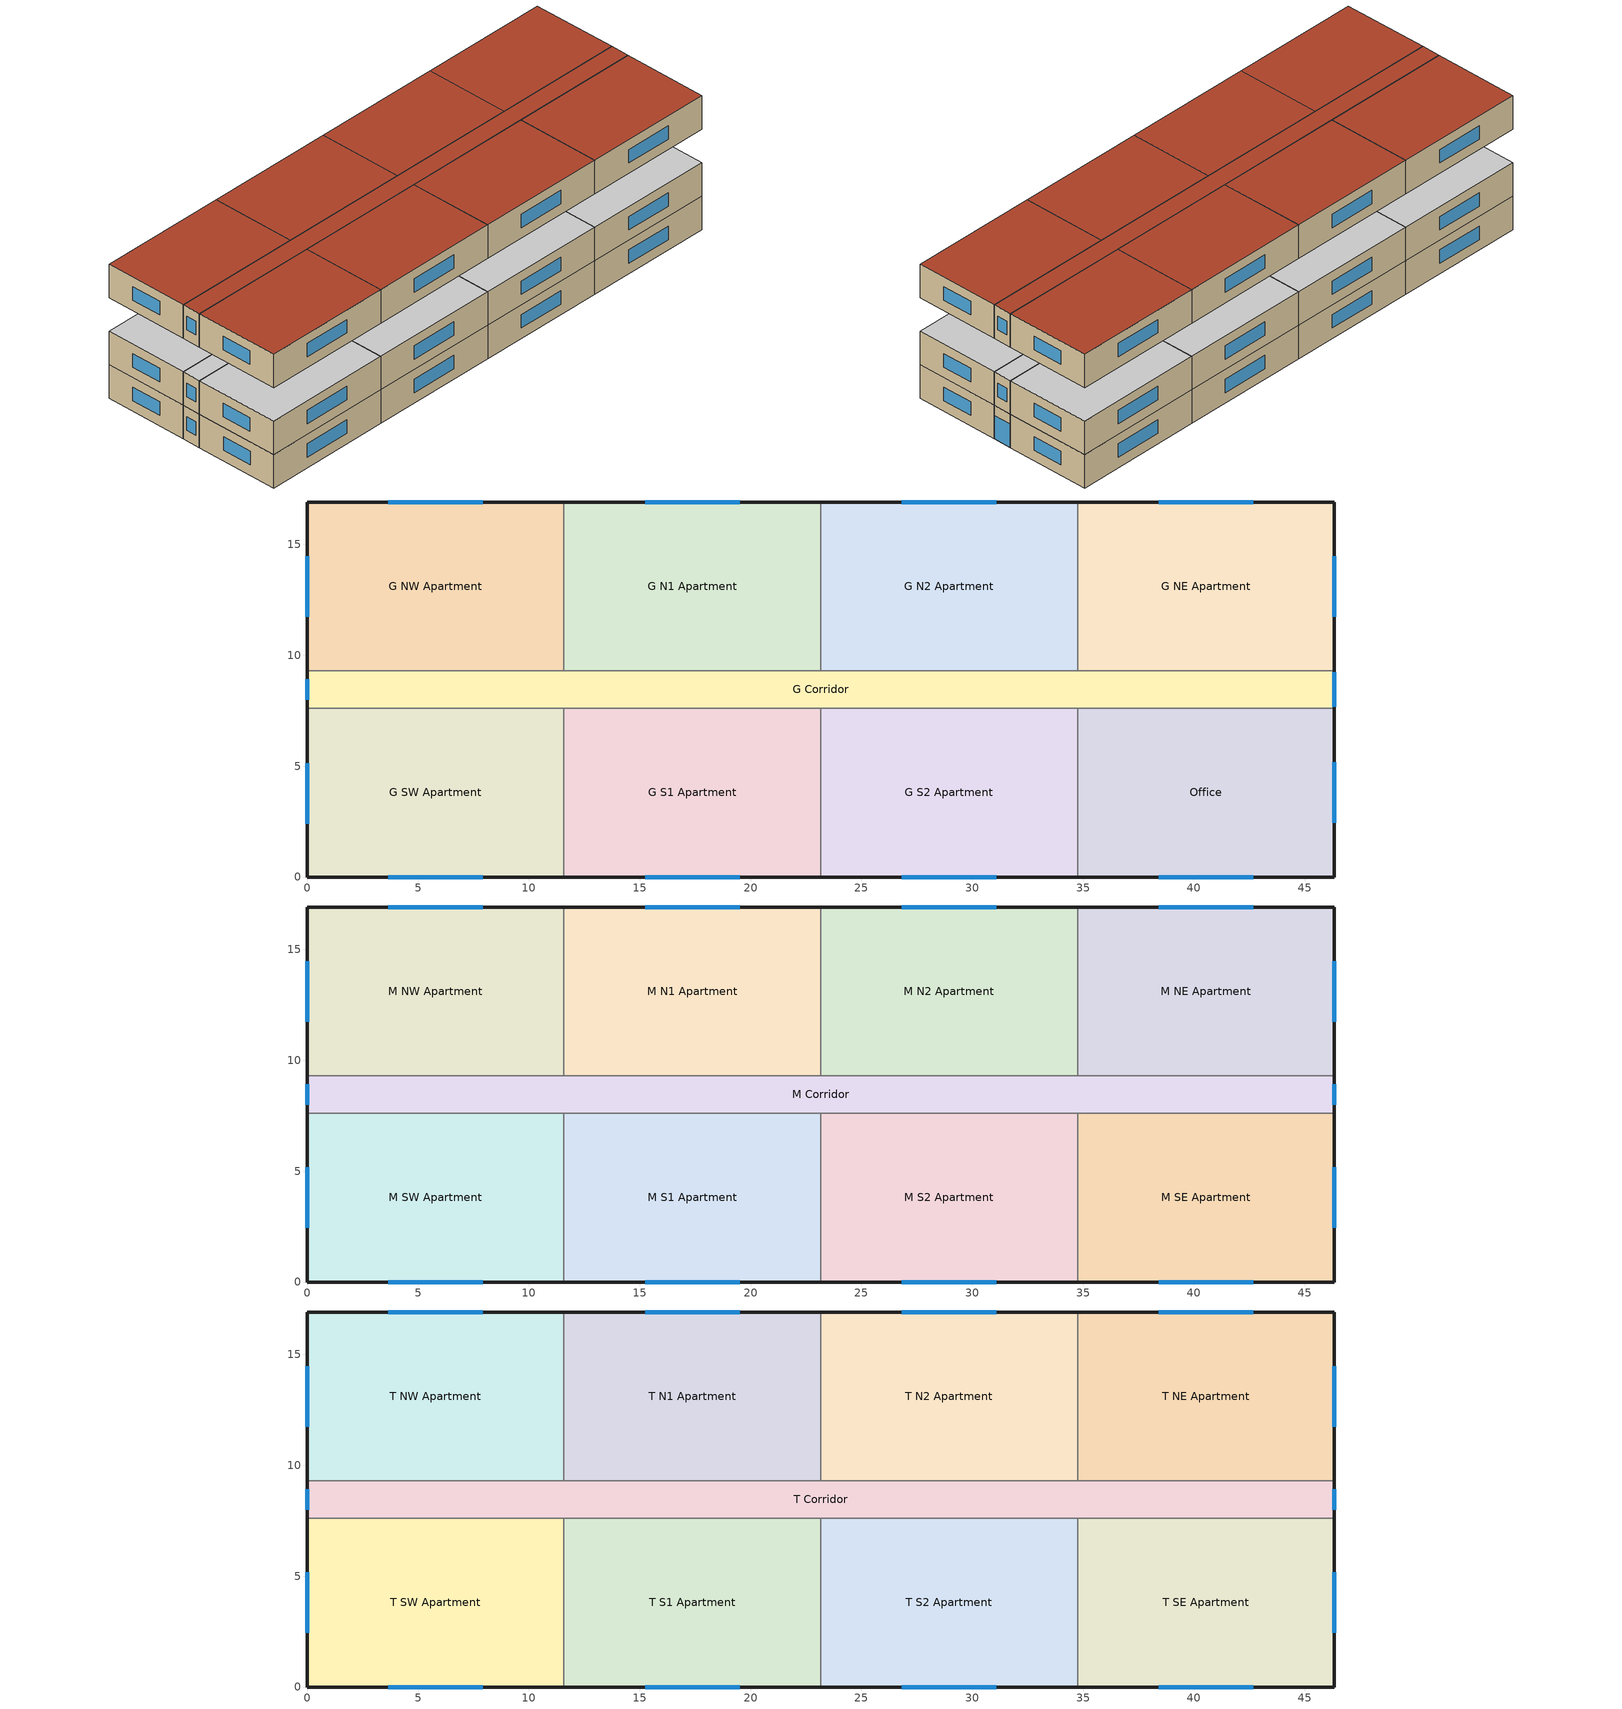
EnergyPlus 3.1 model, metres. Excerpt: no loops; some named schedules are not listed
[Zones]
G SW Apartment
 floor ground (Unheated - 4in Slab with Carpet_Ext-slab): 0,7.62 11.58,7.62 11.58,0 0,0 z0
 wall outside (Steel-Framed_R-13 + R-3.8 ci_Ext-wall): 0,7.62 0,0 11.58,0 z0:3.05
 wall to G Corridor (Standard_Int-Wall): 11.58,7.62 0,7.62 z0:3.05
 wall to G S1 Apartment (Standard_Int-Wall): 11.58,0 11.58,7.62 z0:3.05
 window (std_window_UValue_3.237_SHGC_0.39_VT_0.495): 3.66,0 7.92,0 z0.95:2.17
 window (std_window_UValue_3.237_SHGC_0.39_VT_0.495_west): 0,5.14 0,2.4 z0.95:2.17
 ceiling adiabatic (INT-FLOOR-UNDERSIDE): 11.58,0 11.58,7.62 0,7.62 0,0 z3.05
G NW Apartment
 floor ground (Unheated - 4in Slab with Carpet_Ext-slab): 0,16.92 11.58,16.92 11.58,9.3 0,9.3 z0
 wall outside (Steel-Framed_R-13 + R-3.8 ci_Ext-wall): 11.58,16.92 0,16.92 0,9.3 z0:3.05
 wall to G Corridor (Standard_Int-Wall): 0,9.3 11.58,9.3 z0:3.05
 wall to G N1 Apartment (Standard_Int-Wall): 11.58,9.3 11.58,16.92 z0:3.05
 window (std_window_UValue_3.237_SHGC_0.49_VT_0.622): 7.92,16.92 3.66,16.92 z0.95:2.17
 window (std_window_UValue_3.237_SHGC_0.39_VT_0.495_west): 0,14.48 0,11.73 z0.95:2.17
 ceiling adiabatic (INT-FLOOR-UNDERSIDE): 11.58,9.3 11.58,16.92 0,16.92 0,9.3 z3.05
Office
 floor ground (Unheated - 4in Slab with Carpet_Ext-slab): 34.75,7.62 46.33,7.62 46.33,0 34.75,0 z0
 wall outside (Steel-Framed_R-13 + R-3.8 ci_Ext-wall): 34.75,0 46.33,0 46.33,7.62 z0:3.05
 wall to G Corridor (Standard_Int-Wall): 46.33,7.62 34.75,7.62 z0:3.05
 wall to G S2 Apartment (Standard_Int-Wall): 34.75,7.62 34.75,0 z0:3.05
 window (std_window_UValue_3.237_SHGC_0.39_VT_0.495): 38.4,0 42.67,0 z0.95:2.17
 window (std_window_UValue_3.237_SHGC_0.39_VT_0.495_east): 46.33,2.44 46.33,5.18 z0.95:2.17
 ceiling adiabatic (INT-FLOOR-UNDERSIDE): 46.33,0 46.33,7.62 34.75,7.62 34.75,0 z3.05
G NE Apartment
 floor ground (Unheated - 4in Slab with Carpet_Ext-slab): 34.75,16.92 46.33,16.92 46.33,9.3 34.75,9.3 z0
 wall outside (Steel-Framed_R-13 + R-3.8 ci_Ext-wall): 46.33,9.3 46.33,16.92 34.75,16.92 z0:3.05
 wall to G Corridor (Standard_Int-Wall): 34.75,9.3 46.33,9.3 z0:3.05
 wall to G N2 Apartment (Standard_Int-Wall): 34.75,16.92 34.75,9.3 z0:3.05
 window (std_window_UValue_3.237_SHGC_0.49_VT_0.622): 42.67,16.92 38.4,16.92 z0.95:2.17
 window (std_window_UValue_3.237_SHGC_0.39_VT_0.495_east): 46.33,11.73 46.33,14.48 z0.95:2.17
 ceiling adiabatic (INT-FLOOR-UNDERSIDE): 46.33,9.3 46.33,16.92 34.75,16.92 34.75,9.3 z3.05
G N1 Apartment
 floor ground (Unheated - 4in Slab with Carpet_Ext-slab): 11.58,16.92 23.16,16.92 23.16,9.3 11.58,9.3 z0
 wall outside (Steel-Framed_R-13 + R-3.8 ci_Ext-wall): 23.16,16.92 11.58,16.92 z0:3.05
 wall to G Corridor (Standard_Int-Wall): 11.58,9.3 23.16,9.3 z0:3.05
 wall to G N2 Apartment (Standard_Int-Wall): 23.16,9.3 23.16,16.92 z0:3.05
 window (std_window_UValue_3.237_SHGC_0.49_VT_0.622): 19.51,16.92 15.24,16.92 z0.95:2.17
 ceiling adiabatic (INT-FLOOR-UNDERSIDE): 23.16,9.3 23.16,16.92 11.58,16.92 11.58,9.3 z3.05
G N2 Apartment
 floor ground (Unheated - 4in Slab with Carpet_Ext-slab): 23.16,16.92 34.75,16.92 34.75,9.3 23.16,9.3 z0
 wall outside (Steel-Framed_R-13 + R-3.8 ci_Ext-wall): 34.75,16.92 23.16,16.92 z0:3.05
 wall to G Corridor (Standard_Int-Wall): 23.16,9.3 34.75,9.3 z0:3.05
 window (std_window_UValue_3.237_SHGC_0.49_VT_0.622): 31.09,16.92 26.82,16.92 z0.95:2.17
 ceiling adiabatic (INT-FLOOR-UNDERSIDE): 34.75,9.3 34.75,16.92 23.16,16.92 23.16,9.3 z3.05
G S1 Apartment
 floor ground (Unheated - 4in Slab with Carpet_Ext-slab): 11.58,7.62 23.16,7.62 23.16,0 11.58,0 z0
 wall outside (Steel-Framed_R-13 + R-3.8 ci_Ext-wall): 11.58,0 23.16,0 z0:3.05
 wall to G Corridor (Standard_Int-Wall): 23.16,7.62 11.58,7.62 z0:3.05
 wall to G S2 Apartment (Standard_Int-Wall): 23.16,0 23.16,7.62 z0:3.05
 window (std_window_UValue_3.237_SHGC_0.39_VT_0.495): 15.24,0 19.51,0 z0.95:2.17
 ceiling adiabatic (INT-FLOOR-UNDERSIDE): 23.16,0 23.16,7.62 11.58,7.62 11.58,0 z3.05
G S2 Apartment
 floor ground (Unheated - 4in Slab with Carpet_Ext-slab): 23.16,7.62 34.75,7.62 34.75,0 23.16,0 z0
 wall outside (Steel-Framed_R-13 + R-3.8 ci_Ext-wall): 23.16,0 34.75,0 z0:3.05
 wall to G Corridor (Standard_Int-Wall): 34.75,7.62 23.16,7.62 z0:3.05
 window (std_window_UValue_3.237_SHGC_0.39_VT_0.495): 26.82,0 31.09,0 z0.95:2.17
 ceiling adiabatic (INT-FLOOR-UNDERSIDE): 34.75,0 34.75,7.62 23.16,7.62 23.16,0 z3.05
G Corridor
 floor ground (Unheated - 4in Slab with Carpet_Ext-slab): 0,9.3 46.33,9.3 46.33,7.62 0,7.62 z0
 wall outside (Steel-Framed_R-13 + R-3.8 ci_Ext-wall): 0,9.3 0,7.62 / 46.33,7.62 46.33,9.3 z0:3.05
 window (std_window_UValue_3.237_SHGC_0.39_VT_0.495_west): 0,8.91 0,8 z0.95:2.17
 window (std_window_UValue_3.237_SHGC_0.39_VT_0.495_east): 46.33,7.67 46.33,9.25 z0.03:2.13
 ceiling adiabatic (INT-FLOOR-UNDERSIDE): 46.33,7.62 46.33,9.3 0,9.3 0,7.62 z3.05
M SW Apartment
 floor adiabatic (INT-FLOOR-TOPSIDE): 0,7.62 11.58,7.62 11.58,0 0,0 z3.05
 wall outside (Steel-Framed_R-13 + R-3.8 ci_Ext-wall): 0,7.62 0,0 11.58,0 z3.05:6.1
 wall to M Corridor (Standard_Int-Wall): 11.58,7.62 0,7.62 z3.05:6.1
 wall to M S1 Apartment (Standard_Int-Wall): 11.58,0 11.58,7.62 z3.05:6.1
 window (std_window_UValue_3.237_SHGC_0.39_VT_0.495_west): 0,5.18 0,2.44 z4:5.22
 window (std_window_UValue_3.237_SHGC_0.39_VT_0.495): 3.66,0 7.92,0 z4:5.22
 ceiling adiabatic (INT-FLOOR-UNDERSIDE): 11.58,0 11.58,7.62 0,7.62 0,0 z6.1
M NW Apartment
 floor adiabatic (INT-FLOOR-TOPSIDE): 0,16.92 11.58,16.92 11.58,9.3 0,9.3 z3.05
 wall outside (Steel-Framed_R-13 + R-3.8 ci_Ext-wall): 11.58,16.92 0,16.92 0,9.3 z3.05:6.1
 wall to M Corridor (Standard_Int-Wall): 0,9.3 11.58,9.3 z3.05:6.1
 wall to M N1 Apartment (Standard_Int-Wall): 11.58,9.3 11.58,16.92 z3.05:6.1
 window (std_window_UValue_3.237_SHGC_0.49_VT_0.622): 7.92,16.92 3.66,16.92 z4:5.22
 window (std_window_UValue_3.237_SHGC_0.39_VT_0.495_west): 0,14.48 0,11.73 z4:5.22
 ceiling adiabatic (INT-FLOOR-UNDERSIDE): 11.58,9.3 11.58,16.92 0,16.92 0,9.3 z6.1
M SE Apartment
 floor adiabatic (INT-FLOOR-TOPSIDE): 34.75,7.62 46.33,7.62 46.33,0 34.75,0 z3.05
 wall outside (Steel-Framed_R-13 + R-3.8 ci_Ext-wall): 34.75,0 46.33,0 46.33,7.62 z3.05:6.1
 wall to M Corridor (Standard_Int-Wall): 46.33,7.62 34.75,7.62 z3.05:6.1
 wall to M S2 Apartment (Standard_Int-Wall): 34.75,7.62 34.75,0 z3.05:6.1
 window (std_window_UValue_3.237_SHGC_0.39_VT_0.495_east): 46.33,2.44 46.33,5.18 z4:5.22
 window (std_window_UValue_3.237_SHGC_0.39_VT_0.495): 38.4,0 42.67,0 z4:5.22
 ceiling adiabatic (INT-FLOOR-UNDERSIDE): 46.33,0 46.33,7.62 34.75,7.62 34.75,0 z6.1
M NE Apartment
 floor adiabatic (INT-FLOOR-TOPSIDE): 34.75,16.92 46.33,16.92 46.33,9.3 34.75,9.3 z3.05
 wall outside (Steel-Framed_R-13 + R-3.8 ci_Ext-wall): 46.33,9.3 46.33,16.92 34.75,16.92 z3.05:6.1
 wall to M Corridor (Standard_Int-Wall): 34.75,9.3 46.33,9.3 z3.05:6.1
 wall to M N2 Apartment (Standard_Int-Wall): 34.75,16.92 34.75,9.3 z3.05:6.1
 window (std_window_UValue_3.237_SHGC_0.49_VT_0.622): 42.67,16.92 38.4,16.92 z4:5.22
 window (std_window_UValue_3.237_SHGC_0.39_VT_0.495_east): 46.33,11.73 46.33,14.48 z4:5.22
 ceiling adiabatic (INT-FLOOR-UNDERSIDE): 46.33,9.3 46.33,16.92 34.75,16.92 34.75,9.3 z6.1
M N1 Apartment
 floor adiabatic (INT-FLOOR-TOPSIDE): 11.58,16.92 23.16,16.92 23.16,9.3 11.58,9.3 z3.05
 wall outside (Steel-Framed_R-13 + R-3.8 ci_Ext-wall): 23.16,16.92 11.58,16.92 z3.05:6.1
 wall to M Corridor (Standard_Int-Wall): 11.58,9.3 23.16,9.3 z3.05:6.1
 wall to M N2 Apartment (Standard_Int-Wall): 23.16,9.3 23.16,16.92 z3.05:6.1
 window (std_window_UValue_3.237_SHGC_0.49_VT_0.622): 19.51,16.92 15.24,16.92 z4:5.22
 ceiling adiabatic (INT-FLOOR-UNDERSIDE): 23.16,9.3 23.16,16.92 11.58,16.92 11.58,9.3 z6.1
M N2 Apartment
 floor adiabatic (INT-FLOOR-TOPSIDE): 23.16,16.92 34.75,16.92 34.75,9.3 23.16,9.3 z3.05
 wall outside (Steel-Framed_R-13 + R-3.8 ci_Ext-wall): 34.75,16.92 23.16,16.92 z3.05:6.1
 wall to M Corridor (Standard_Int-Wall): 23.16,9.3 34.75,9.3 z3.05:6.1
 window (std_window_UValue_3.237_SHGC_0.49_VT_0.622): 31.09,16.92 26.82,16.92 z4:5.22
 ceiling adiabatic (INT-FLOOR-UNDERSIDE): 34.75,9.3 34.75,16.92 23.16,16.92 23.16,9.3 z6.1
M S1 Apartment
 floor adiabatic (INT-FLOOR-TOPSIDE): 11.58,7.62 23.16,7.62 23.16,0 11.58,0 z3.05
 wall outside (Steel-Framed_R-13 + R-3.8 ci_Ext-wall): 11.58,0 23.16,0 z3.05:6.1
 wall to M Corridor (Standard_Int-Wall): 23.16,7.62 11.58,7.62 z3.05:6.1
 wall to M S2 Apartment (Standard_Int-Wall): 23.16,0 23.16,7.62 z3.05:6.1
 window (std_window_UValue_3.237_SHGC_0.39_VT_0.495): 15.24,0 19.51,0 z4:5.22
 ceiling adiabatic (INT-FLOOR-UNDERSIDE): 23.16,0 23.16,7.62 11.58,7.62 11.58,0 z6.1
M S2 Apartment
 floor adiabatic (INT-FLOOR-TOPSIDE): 23.16,7.62 34.75,7.62 34.75,0 23.16,0 z3.05
 wall outside (Steel-Framed_R-13 + R-3.8 ci_Ext-wall): 23.16,0 34.75,0 z3.05:6.1
 wall to M Corridor (Standard_Int-Wall): 34.75,7.62 23.16,7.62 z3.05:6.1
 window (std_window_UValue_3.237_SHGC_0.39_VT_0.495): 26.82,0 31.09,0 z4:5.22
 ceiling adiabatic (INT-FLOOR-UNDERSIDE): 34.75,0 34.75,7.62 23.16,7.62 23.16,0 z6.1
M Corridor
 floor adiabatic (INT-FLOOR-TOPSIDE): 0,9.3 46.33,9.3 46.33,7.62 0,7.62 z3.05
 wall outside (Steel-Framed_R-13 + R-3.8 ci_Ext-wall): 0,9.3 0,7.62 / 46.33,7.62 46.33,9.3 z3.05:6.1
 window (std_window_UValue_3.237_SHGC_0.39_VT_0.495_west): 0,8.91 0,8 z4:5.22
 window (std_window_UValue_3.237_SHGC_0.39_VT_0.495_east): 46.33,8 46.33,8.91 z4:5.22
 ceiling adiabatic (INT-FLOOR-UNDERSIDE): 46.33,7.62 46.33,9.3 0,9.3 0,7.62 z6.1
T SW Apartment
 floor adiabatic (INT-FLOOR-TOPSIDE): 0,7.62 11.58,7.62 11.58,0 0,0 z9.14
 wall outside (Steel-Framed_R-13 + R-3.8 ci_Ext-wall): 0,7.62 0,0 11.58,0 z9.14:12.19
 wall to T Corridor (Standard_Int-Wall): 11.58,7.62 0,7.62 z9.14:12.19
 wall to T S1 Apartment (Standard_Int-Wall): 11.58,0 11.58,7.62 z9.14:12.19
 window (std_window_UValue_3.237_SHGC_0.39_VT_0.495_west): 0,5.18 0,2.44 z10.1:11.32
 window (std_window_UValue_3.237_SHGC_0.39_VT_0.495): 3.66,0 7.92,0 z10.1:11.32
 roof outside (IEAD_R-15 ci_Roof): 11.58,0 11.58,7.62 0,7.62 0,0 z12.19
T NW Apartment
 floor adiabatic (INT-FLOOR-TOPSIDE): 0,16.92 11.58,16.92 11.58,9.3 0,9.3 z9.14
 wall outside (Steel-Framed_R-13 + R-3.8 ci_Ext-wall): 11.58,16.92 0,16.92 0,9.3 z9.14:12.19
 wall to T Corridor (Standard_Int-Wall): 0,9.3 11.58,9.3 z9.14:12.19
 wall to T N1 Apartment (Standard_Int-Wall): 11.58,9.3 11.58,16.92 z9.14:12.19
 window (std_window_UValue_3.237_SHGC_0.49_VT_0.622): 7.92,16.92 3.66,16.92 z10.1:11.32
 window (std_window_UValue_3.237_SHGC_0.39_VT_0.495_west): 0,14.48 0,11.73 z10.1:11.32
 roof outside (IEAD_R-15 ci_Roof): 11.58,9.3 11.58,16.92 0,16.92 0,9.3 z12.19
T SE Apartment
 floor adiabatic (INT-FLOOR-TOPSIDE): 34.75,7.62 46.33,7.62 46.33,0 34.75,0 z9.14
 wall outside (Steel-Framed_R-13 + R-3.8 ci_Ext-wall): 34.75,0 46.33,0 46.33,7.62 z9.14:12.19
 wall to T Corridor (Standard_Int-Wall): 46.33,7.62 34.75,7.62 z9.14:12.19
 wall to T S2 Apartment (Standard_Int-Wall): 34.75,7.62 34.75,0 z9.14:12.19
 window (std_window_UValue_3.237_SHGC_0.39_VT_0.495_east): 46.33,2.44 46.33,5.18 z10.1:11.32
 window (std_window_UValue_3.237_SHGC_0.39_VT_0.495): 38.4,0 42.67,0 z10.1:11.32
 roof outside (IEAD_R-15 ci_Roof): 46.33,0 46.33,7.62 34.75,7.62 34.75,0 z12.19
T NE Apartment
 floor adiabatic (INT-FLOOR-TOPSIDE): 34.75,16.92 46.33,16.92 46.33,9.3 34.75,9.3 z9.14
 wall outside (Steel-Framed_R-13 + R-3.8 ci_Ext-wall): 46.33,9.3 46.33,16.92 34.75,16.92 z9.14:12.19
 wall to T Corridor (Standard_Int-Wall): 34.75,9.3 46.33,9.3 z9.14:12.19
 wall to T N2 Apartment (Standard_Int-Wall): 34.75,16.92 34.75,9.3 z9.14:12.19
 window (std_window_UValue_3.237_SHGC_0.49_VT_0.622): 42.67,16.92 38.4,16.92 z10.1:11.32
 window (std_window_UValue_3.237_SHGC_0.39_VT_0.495_east): 46.33,11.73 46.33,14.48 z10.1:11.32
 roof outside (IEAD_R-15 ci_Roof): 46.33,9.3 46.33,16.92 34.75,16.92 34.75,9.3 z12.19
T N1 Apartment
 floor adiabatic (INT-FLOOR-TOPSIDE): 11.58,16.92 23.16,16.92 23.16,9.3 11.58,9.3 z9.14
 wall outside (Steel-Framed_R-13 + R-3.8 ci_Ext-wall): 23.16,16.92 11.58,16.92 z9.14:12.19
 wall to T Corridor (Standard_Int-Wall): 11.58,9.3 23.16,9.3 z9.14:12.19
 wall to T N2 Apartment (Standard_Int-Wall): 23.16,9.3 23.16,16.92 z9.14:12.19
 window (std_window_UValue_3.237_SHGC_0.49_VT_0.622): 19.51,16.92 15.24,16.92 z10.1:11.32
 roof outside (IEAD_R-15 ci_Roof): 23.16,9.3 23.16,16.92 11.58,16.92 11.58,9.3 z12.19
T N2 Apartment
 floor adiabatic (INT-FLOOR-TOPSIDE): 23.16,16.92 34.75,16.92 34.75,9.3 23.16,9.3 z9.14
 wall outside (Steel-Framed_R-13 + R-3.8 ci_Ext-wall): 34.75,16.92 23.16,16.92 z9.14:12.19
 wall to T Corridor (Standard_Int-Wall): 23.16,9.3 34.75,9.3 z9.14:12.19
 window (std_window_UValue_3.237_SHGC_0.49_VT_0.622): 31.09,16.92 26.82,16.92 z10.1:11.32
 roof outside (IEAD_R-15 ci_Roof): 34.75,9.3 34.75,16.92 23.16,16.92 23.16,9.3 z12.19
T S1 Apartment
 floor adiabatic (INT-FLOOR-TOPSIDE): 11.58,7.62 23.16,7.62 23.16,0 11.58,0 z9.14
 wall outside (Steel-Framed_R-13 + R-3.8 ci_Ext-wall): 11.58,0 23.16,0 z9.14:12.19
 wall to T Corridor (Standard_Int-Wall): 23.16,7.62 11.58,7.62 z9.14:12.19
 wall to T S2 Apartment (Standard_Int-Wall): 23.16,0 23.16,7.62 z9.14:12.19
 window (std_window_UValue_3.237_SHGC_0.39_VT_0.495): 15.24,0 19.51,0 z10.1:11.32
 roof outside (IEAD_R-15 ci_Roof): 23.16,0 23.16,7.62 11.58,7.62 11.58,0 z12.19
T S2 Apartment
 floor adiabatic (INT-FLOOR-TOPSIDE): 23.16,7.62 34.75,7.62 34.75,0 23.16,0 z9.14
 wall outside (Steel-Framed_R-13 + R-3.8 ci_Ext-wall): 23.16,0 34.75,0 z9.14:12.19
 wall to T Corridor (Standard_Int-Wall): 34.75,7.62 23.16,7.62 z9.14:12.19
 window (std_window_UValue_3.237_SHGC_0.39_VT_0.495): 26.82,0 31.09,0 z10.1:11.32
 roof outside (IEAD_R-15 ci_Roof): 34.75,0 34.75,7.62 23.16,7.62 23.16,0 z12.19
T Corridor
 floor adiabatic (INT-FLOOR-TOPSIDE): 0,9.3 46.33,9.3 46.33,7.62 0,7.62 z9.14
 wall outside (Steel-Framed_R-13 + R-3.8 ci_Ext-wall): 0,9.3 0,7.62 / 46.33,7.62 46.33,9.3 z9.14:12.19
 window (std_window_UValue_3.237_SHGC_0.39_VT_0.495_west): 0,8.91 0,8 z10.1:11.32
 window (std_window_UValue_3.237_SHGC_0.39_VT_0.495_east): 46.33,8 46.33,8.91 z10.1:11.32
 roof outside (IEAD_R-15 ci_Roof): 46.33,7.62 46.33,9.3 0,9.3 0,7.62 z12.19
[Building]
Benchmark Midrise Apartment New V1.1_3.1: North Axis=0; Terrain=City; Loads Convergence Tolerance Value=0.04; Temperature Convergence Tolerance Value=0.2; Solar Distribution=FullInteriorAndExterior; Maximum Number of Warmup Days=25
[Site:Location]
USA NV-LAS VEGAS: Latitude {deg}=36.07; Longitude {deg}=-115.17; Time Zone {hr}=-8; Elevation {m}=664
[Site:GroundTemperature:BuildingSurface]
18.89, 18.889, 18.895, 20.344, 20.899, 20.929, 20.753, 20.826, 21.013, 20.868, 19.246, 18.923
[Site:WaterMainsTemperature]
Calculation Method=CORRELATION; Annual Average Outdoor Air Temperature {C}=19.48; Maximum Difference In Monthly Average Outdoor Air Temperatures {deltaC}=25.6
[SizingPeriod:DesignDay] Barometric Pressure {Pa}=93598; Rain {0-no,1-yes}=0; Snow on ground {0-no,1-yes}=0; Day of Month=21; Daylight Savings Time Indicator=0; Humidity Indicating Type=WetBulb
Name | Maximum Dry-Bulb Temperature {C} | Daily Temp Range {C} | Humidity Indicating Conditions at Maximum Dry-Bulb | Wind Speed {m/s} design conditions vs. traditional 6.71 m/s (15 mph) | Wind Direction {Degrees; N=0, S=180} | Clearness {0.0 to 1.1} | Month | Day Type | Wind Speed {m/s} design conditions vs. traditional 3.35 m/s (7mph)
LAS_VEGAS Ann Htg 99.6% Condns DB | -1.7 | 0 | -1.7 | 3.1 | 240 | 0 | 1 | WinterDesignDay
LAS_VEGAS Ann Clg .4% Condns DB=>MWB | 42.4 | 13.6 | 19.4 |  | 230 | 1 | 7 | SummerDesignDay | 5.3
LAS_VEGAS Ann Clg .4% Condns WB=>MDB | 34.7 | 13.6 | 21.9 |  | 230 | 1 | 7 | SummerDesignDay | 5.3
[WindowMaterial:Glazing] Optical Data Type=SpectralAverage; Thickness=0.003; Infrared Transmittance at Normal Incidence=0; Front Side Infrared Hemispherical Emissivity=0.9; Back Side Infrared Hemispherical Emissivity=0.9; Conductivity=0.0199; Dirt Correction Factor for Solar and Visible Transmittance=1; Solar Diffusing=No
Name | Solar Transmittance at Normal Incidence | Front Side Solar Reflectance at Normal Incidence | Back Side Solar Reflectance at Normal Incidence | Visible Transmittance at Normal Incidence | Front Side Visible Reflectance at Normal Incidence | Back Side Visible Reflectance at Normal Incidence
Theoretical Glass [66] | 0.3832 | 0.5668 | 0.5668 | 0.495 | 0.455 | 0.455
Theoretical Glass [67] | 0.4826 | 0.4674 | 0.4674 | 0.6216 | 0.3284 | 0.3284
[Material] Thermal Absorptance=0.9
Name | Roughness | Thickness | Conductivity | Density | Specific Heat | Solar Absorptance | Visible Absorptance | Thickness {m} | Conductivity {W/m-K} | Density {kg/m3} | Specific Heat {J/kg-K}
Roof Membrane | VeryRough | 0.0095 | 0.16 | 1121.29 | 1460 | 0.7 | 0.7
Roof Insulation | MediumRough | 0.125 | 0.049 | 265 | 836.8 | 0.7 | 0.7
Metal Decking | MediumSmooth | 0.0015 | 45.006 | 7680 | 418.4 | 0.7 | 0.3
GP01 1/2 GYPSUM | Smooth | 0.0127 | 0.16 | 800 | 1090 | 0.7 | 0.5
Wall Insulation [6] | MediumRough | 0.0678 | 0.045 | 265 | 836.8 | 0.7 | 0.7
1/2IN Gypsum | Smooth | 0.0127 | 0.16 | 784.9 | 830 | 0.92 | 0.92
MAT-CC05 4 HW CONCRETE | Rough | 0.1016 | 1.311 | 2240 | 836.8 | 0.7 | 0.7
Std Wood 6inch | MediumSmooth |  |  |  |  | 0.7 | 0.7 | 0.15 | 0.12 | 540 | 1210
Std MAT-CC05 4  MW CONCRETE | Rough |  |  |  |  | 0.7 | 0.2 | 0.1 | 0.858 | 1968 | 836.8
[Material:NoMass] Thermal Absorptance=0.9; Solar Absorptance=0.7
Name | Roughness | Thermal Resistance {(m2-K)/W} | Visible Absorptance | Thermal Resistance {m2-K/W}
MAT-SHEATH | Rough | 0.3626 | 0.7
CP02 CARPET PAD | VeryRough | 0.2165 | 0.8
Std CP02 CARPET PAD | VeryRough |  | 0.8 | 0.21648
[Construction]
InteriorFurnishings: Std Wood 6inch
INT-FLOOR-TOPSIDE: Std MAT-CC05 4  MW CONCRETE, Std CP02 CARPET PAD
INT-FLOOR-UNDERSIDE: Std CP02 CARPET PAD, Std MAT-CC05 4  MW CONCRETE
std_window_UValue_3.237_SHGC_0.39_VT_0.495; std_window_UValue_3.237_SHGC_0.39_VT_0.495_east; std_window_UValue_3.237_SHGC_0.39_VT_0.495_west: Theoretical Glass [66]
std_window_UValue_3.237_SHGC_0.49_VT_0.622: Theoretical Glass [67]
IEAD_R-15 ci_Roof: Roof Membrane, Roof Insulation, Metal Decking
Standard_Int-Wall: GP01 1/2 GYPSUM, GP01 1/2 GYPSUM
Steel-Framed_R-13 + R-3.8 ci_Ext-wall: MAT-SHEATH, Wall Insulation [6], 1/2IN Gypsum
Unheated - 4in Slab with Carpet_Ext-slab: MAT-CC05 4 HW CONCRETE, CP02 CARPET PAD
[ComponentCost:LineItem]
Interior Furnishings: Line Item Type=Construction; Item=InteriorFurnishings; Cost per Area {$/m2}=1
Interior Floor: Line Item Type=Construction; Item=INT-FLOOR-UNDERSIDE; Cost per Area {$/m2}=15
Interior Floor Slab: Line Item Type=Construction; Item=INT-FLOOR-SLAB; Cost per Area {$/m2}=35
Drop Ceiling: Line Item Type=Construction; Item=DropCeiling; Cost per Area {$/m2}=10
Sloped Metal Roof: Line Item Type=Construction; Item=Sloped_Metal_Roof; Cost per Area {$/m2}=1
Gable Wall: Line Item Type=Construction; Item=Gable_Wall; Cost per Area {$/m2}=1
Air Wall: Line Item Type=Construction; Item=AIR-WALL; Cost per Area {$/m2}=1
Swinging Door Conditioned: Line Item Type=Construction; Item=Std Swinging Door_con; Cost per Area {$/m2}=1
Swinging Door Semi-conditioned: Line Item Type=Construction; Item=Std Swinging Door_semi; Cost per Area {$/m2}=1
Overhead Door: Line Item Type=Construction; Item=Std Overhead Door; Cost per Area {$/m2}=1
south:std_window_UValue_3.237_SHGC_0.39_VT_0.495: Line Item Type=Construction; Item=std_window_UValue_3.237_SHGC_0.39_VT_0.495; Cost per Area=215.97
east:std_window_UValue_3.237_SHGC_0.39_VT_0.495_east: Line Item Type=Construction; Item=std_window_UValue_3.237_SHGC_0.39_VT_0.495_east; Cost per Area=215.97
north:std_window_UValue_3.237_SHGC_0.49_VT_0.622: Line Item Type=Construction; Item=std_window_UValue_3.237_SHGC_0.49_VT_0.622; Cost per Area=209.729
west:std_window_UValue_3.237_SHGC_0.39_VT_0.495_west: Line Item Type=Construction; Item=std_window_UValue_3.237_SHGC_0.39_VT_0.495_west; Cost per Area=215.97
SkylightConst:std_window_UValue_6.922_SHGC_0.36_VT_0.457: Line Item Type=Construction; Item=std_window_UValue_6.922_SHGC_0.36_VT_0.457; Cost per Area=205.748
roofs:IEAD_R-15 ci_Roof: Line Item Type=Construction; Item=IEAD_R-15 ci_Roof; Cost per Area=34.3904
int-walls:Standard_Int-Wall: Line Item Type=Construction; Item=Standard_Int-Wall; Cost per Area=1
ext-walls:Steel-Framed_R-13 + R-3.8 ci_Ext-wall: Line Item Type=Construction; Item=Steel-Framed_R-13 + R-3.8 ci_Ext-wall; Cost per Area=40.2596
ext-slab:Unheated - 4in Slab with Carpet_Ext-slab: Line Item Type=Construction; Item=Unheated - 4in Slab with Carpet_Ext-slab; Cost per Area=24.86
exposed-floor:Mass_R-8.3 ci_ExposedFloor: Line Item Type=Construction; Item=Mass_R-8.3 ci_ExposedFloor; Cost per Area=34.6727
LIGHTING EQUIP:T Corridor: Line Item Type=Lights; Item=T Corridor; Cost per Unit of Output Capacity=1
LIGHTING EQUIP:G Corridor: Line Item Type=Lights; Item=G Corridor; Cost per Unit of Output Capacity=1
ElectricEquipment:G Corridor:Elevators: Line Item Type=General; Item=G Corridor; Cost per Each=1; Quantity=16.2333
LIGHTING EQUIP:M Corridor: Line Item Type=Lights; Item=M Corridor; Cost per Unit of Output Capacity=1
[Zone] Type=1; Ceiling Height=-9999; Part of Total Floor Area=Yes
Name | Multiplier | Volume
G SW Apartment | 1 | 268.9643
G NW Apartment; Office; G NE Apartment; G N1 Apartment; G N2 Apartment; G S1 Apartment; G S2 Apartment; T SW Apartment; T NW Apartment; T SE Apartment; T NE Apartment; T N1 Apartment; T N2 Apartment; T S1 Apartment; T S2 Apartment | 1 | 268.964
M SW Apartment; M NW Apartment; M SE Apartment; M NE Apartment; M N1 Apartment; M N2 Apartment; M S1 Apartment; M S2 Apartment | 2 | 268.964
T Corridor; G Corridor | 1 | 236.687
M Corridor | 2 | 236.687
[InternalMass] Construction=InteriorFurnishings
Name | Zone | Surface Area
G SW Apartment_InternalMass_1 | G SW Apartment | 176.4974
G NW Apartment_InternalMass_1 | G NW Apartment | 176.4974
Office_InternalMass_1 | Office | 176.4974
G NE Apartment_InternalMass_1 | G NE Apartment | 176.4974
G N1 Apartment_InternalMass_1 | G N1 Apartment | 176.4974
G N2 Apartment_InternalMass_1 | G N2 Apartment | 176.4974
G S1 Apartment_InternalMass_1 | G S1 Apartment | 176.4974
G S2 Apartment_InternalMass_1 | G S2 Apartment | 176.4974
M SW Apartment_InternalMass_1 | M SW Apartment | 176.4974
M NW Apartment_InternalMass_1 | M NW Apartment | 176.4974
M SE Apartment_InternalMass_1 | M SE Apartment | 176.4974
M NE Apartment_InternalMass_1 | M NE Apartment | 176.4974
M N1 Apartment_InternalMass_1 | M N1 Apartment | 176.4974
M N2 Apartment_InternalMass_1 | M N2 Apartment | 176.4974
M S1 Apartment_InternalMass_1 | M S1 Apartment | 176.4974
M S2 Apartment_InternalMass_1 | M S2 Apartment | 176.4974
T SW Apartment_InternalMass_1 | T SW Apartment | 176.4974
T NW Apartment_InternalMass_1 | T NW Apartment | 176.4974
T SE Apartment_InternalMass_1 | T SE Apartment | 176.4974
T NE Apartment_InternalMass_1 | T NE Apartment | 176.4974
T N1 Apartment_InternalMass_1 | T N1 Apartment | 176.4974
T N2 Apartment_InternalMass_1 | T N2 Apartment | 176.4974
T S1 Apartment_InternalMass_1 | T S1 Apartment | 176.4974
T S2 Apartment_InternalMass_1 | T S2 Apartment | 176.4974
T Corridor_InternalMass_1 | T Corridor | 155.3169
G Corridor_InternalMass_1 | G Corridor | 155.3169
M Corridor_InternalMass_1 | M Corridor | 155.3169
[ZoneInfiltration:DesignFlowRate] Schedule=INFIL_SCH; Design Volume Flow Rate Calculation Method=Flow/Zone; Constant Term Coefficient=1; Temperature Term Coefficient=0; Velocity Term Coefficient=0; Velocity Squared Term Coefficient=0
Name | Zone | Design Flow Rate {m3/s}
G SW Apartment_Infiltration | G SW Apartment | 0.0129
G NW Apartment_Infiltration | G NW Apartment | 0.0389
Office_Infiltration | Office | 0.0055
G NE Apartment_Infiltration | G NE Apartment | 0.0043
G N1 Apartment_Infiltration | G N1 Apartment | 0.0234
G N2 Apartment_Infiltration | G N2 Apartment | 0.0234
G S1 Apartment_Infiltration | G S1 Apartment | 0.0078
G S2 Apartment_Infiltration | G S2 Apartment | 0.0078
M SW Apartment_Infiltration | M SW Apartment | 0.0186
M NW Apartment_Infiltration | M NW Apartment | 0.0558
M SE Apartment_Infiltration | M SE Apartment | 0.008
M NE Apartment_Infiltration | M NE Apartment | 0.0062
M N1 Apartment_Infiltration | M N1 Apartment | 0.0336
M N2 Apartment_Infiltration | M N2 Apartment | 0.0336
M S1 Apartment_Infiltration | M S1 Apartment | 0.0112
M S2 Apartment_Infiltration | M S2 Apartment | 0.0112
T SW Apartment_Infiltration | T SW Apartment | 0.0246
T NW Apartment_Infiltration | T NW Apartment | 0.0737
T SE Apartment_Infiltration | T SE Apartment | 0.0105
T NE Apartment_Infiltration | T NE Apartment | 0.0082
T N1 Apartment_Infiltration | T N1 Apartment | 0.0324
T N2 Apartment_Infiltration | T N2 Apartment | 0.0324
T S1 Apartment_Infiltration | T S1 Apartment | 0.0108
T S2 Apartment_Infiltration | T S2 Apartment | 0.0108
[People] Number of People Calculation Method=People; Fraction Radiant=0.3; User Specified Sensible Fraction=AUTOCALCULATE; Activity Level Schedule=ACTIVITY_SCH; Enable ASHRAE 55 Comfort Warnings=No; MRT Calculation=ZoneAveraged; Work Efficiency Schedule=WORK_EFF_SCH; Clothing Schedule=CLOTHING_SCH; Air Velocity Schedule=AIR_VELO_SCH; Thermal Comfort Report=FANGER
Name | Zone | Schedule | Number of People
G SW Apartment People | G SW Apartment | APT_OCC_SCH | 2.5
G NW Apartment People | G NW Apartment | APT_OCC_SCH | 2.5
Office People | Office | OFF_OCC_SCH | 2
G NE Apartment People | G NE Apartment | APT_OCC_SCH | 2.5
G N1 Apartment People | G N1 Apartment | APT_OCC_SCH | 2.5
G N2 Apartment People | G N2 Apartment | APT_OCC_SCH | 2.5
G S1 Apartment People | G S1 Apartment | APT_OCC_SCH | 2.5
G S2 Apartment People | G S2 Apartment | APT_OCC_SCH | 2.5
M SW Apartment People | M SW Apartment | APT_OCC_SCH | 2.5
M NW Apartment People | M NW Apartment | APT_OCC_SCH | 2.5
M SE Apartment People | M SE Apartment | APT_OCC_SCH | 2.5
M NE Apartment People | M NE Apartment | APT_OCC_SCH | 2.5
M N1 Apartment People | M N1 Apartment | APT_OCC_SCH | 2.5
M N2 Apartment People | M N2 Apartment | APT_OCC_SCH | 2.5
M S1 Apartment People | M S1 Apartment | APT_OCC_SCH | 2.5
M S2 Apartment People | M S2 Apartment | APT_OCC_SCH | 2.5
T SW Apartment People | T SW Apartment | APT_OCC_SCH | 2.5
T NW Apartment People | T NW Apartment | APT_OCC_SCH | 2.5
T SE Apartment People | T SE Apartment | APT_OCC_SCH | 2.5
T NE Apartment People | T NE Apartment | APT_OCC_SCH | 2.5
T N1 Apartment People | T N1 Apartment | APT_OCC_SCH | 2.5
T N2 Apartment People | T N2 Apartment | APT_OCC_SCH | 2.5
T S1 Apartment People | T S1 Apartment | APT_OCC_SCH | 2.5
T S2 Apartment People | T S2 Apartment | APT_OCC_SCH | 2.5
[Lights] Design Level Calculation Method=LightingLevel; Return Air Fraction=0; Fraction Radiant=0.7; Fraction Visible=0.2; Fraction Replaceable=1; Return Air Fraction is Calculated from Plenum Temperature=No
Name | Zone | Schedule | Design Level {W}
G SW Apartment_Lights | G SW Apartment | APT_LIGHT_SCH | 341.9636
G NW Apartment_Lights | G NW Apartment | APT_LIGHT_SCH | 341.9636
Office_Lights | Office | OFF_LIGHT_SCH | 949.5558
G NE Apartment_Lights | G NE Apartment | APT_LIGHT_SCH | 341.9636
G N1 Apartment_Lights | G N1 Apartment | APT_LIGHT_SCH | 341.9636
G N2 Apartment_Lights | G N2 Apartment | APT_LIGHT_SCH | 341.9636
G S1 Apartment_Lights | G S1 Apartment | APT_LIGHT_SCH | 341.9636
G S2 Apartment_Lights | G S2 Apartment | APT_LIGHT_SCH | 341.9636
M SW Apartment_Lights | M SW Apartment | APT_LIGHT_SCH | 341.9636
M NW Apartment_Lights | M NW Apartment | APT_LIGHT_SCH | 341.9636
M SE Apartment_Lights | M SE Apartment | APT_LIGHT_SCH | 341.9636
M NE Apartment_Lights | M NE Apartment | APT_LIGHT_SCH | 341.9636
M N1 Apartment_Lights | M N1 Apartment | APT_LIGHT_SCH | 341.9636
M N2 Apartment_Lights | M N2 Apartment | APT_LIGHT_SCH | 341.9636
M S1 Apartment_Lights | M S1 Apartment | APT_LIGHT_SCH | 341.9636
M S2 Apartment_Lights | M S2 Apartment | APT_LIGHT_SCH | 341.9636
T SW Apartment_Lights | T SW Apartment | APT_LIGHT_SCH | 341.9636
T NW Apartment_Lights | T NW Apartment | APT_LIGHT_SCH | 341.9636
T SE Apartment_Lights | T SE Apartment | APT_LIGHT_SCH | 341.9636
T NE Apartment_Lights | T NE Apartment | APT_LIGHT_SCH | 341.9636
T N1 Apartment_Lights | T N1 Apartment | APT_LIGHT_SCH | 341.9636
T N2 Apartment_Lights | T N2 Apartment | APT_LIGHT_SCH | 341.9636
T S1 Apartment_Lights | T S1 Apartment | APT_LIGHT_SCH | 341.9636
T S2 Apartment_Lights | T S2 Apartment | APT_LIGHT_SCH | 341.9636
T Corridor_Lights | T Corridor | COR_LIGHT_SCH | 417.8025
G Corridor_Lights | G Corridor | COR_LIGHT_SCH | 417.8025
M Corridor_Lights | M Corridor | COR_LIGHT_SCH | 417.8025
[ElectricEquipment] Design Level Calculation Method=EquipmentLevel; Fraction Latent=0; Fraction Radiant=0.5; Fraction Lost=0
Name | Zone | Schedule | Design Level {W}
G SW Apartment_PlugMisc_Equip | G SW Apartment | APT_EQP_SCH | 474.7779
G NW Apartment_PlugMisc_Equip | G NW Apartment | APT_EQP_SCH | 474.7779
Office_PlugMisc_Equip | Office | OFF_EQP_SCH | 1138.41
G NE Apartment_PlugMisc_Equip | G NE Apartment | APT_EQP_SCH | 474.7779
G N1 Apartment_PlugMisc_Equip | G N1 Apartment | APT_EQP_SCH | 474.7779
G N2 Apartment_PlugMisc_Equip | G N2 Apartment | APT_EQP_SCH | 474.7779
G S1 Apartment_PlugMisc_Equip | G S1 Apartment | APT_EQP_SCH | 474.7779
G S2 Apartment_PlugMisc_Equip | G S2 Apartment | APT_EQP_SCH | 474.7779
M SW Apartment_PlugMisc_Equip | M SW Apartment | APT_EQP_SCH | 474.7779
M NW Apartment_PlugMisc_Equip | M NW Apartment | APT_EQP_SCH | 474.7779
M SE Apartment_PlugMisc_Equip | M SE Apartment | APT_EQP_SCH | 474.7779
M NE Apartment_PlugMisc_Equip | M NE Apartment | APT_EQP_SCH | 474.7779
M N1 Apartment_PlugMisc_Equip | M N1 Apartment | APT_EQP_SCH | 474.7779
M N2 Apartment_PlugMisc_Equip | M N2 Apartment | APT_EQP_SCH | 474.7779
M S1 Apartment_PlugMisc_Equip | M S1 Apartment | APT_EQP_SCH | 474.7779
M S2 Apartment_PlugMisc_Equip | M S2 Apartment | APT_EQP_SCH | 474.7779
T SW Apartment_PlugMisc_Equip | T SW Apartment | APT_EQP_SCH | 474.7779
T NW Apartment_PlugMisc_Equip | T NW Apartment | APT_EQP_SCH | 474.7779
T SE Apartment_PlugMisc_Equip | T SE Apartment | APT_EQP_SCH | 474.7779
T NE Apartment_PlugMisc_Equip | T NE Apartment | APT_EQP_SCH | 474.7779
T N1 Apartment_PlugMisc_Equip | T N1 Apartment | APT_EQP_SCH | 474.7779
T N2 Apartment_PlugMisc_Equip | T N2 Apartment | APT_EQP_SCH | 474.7779
T S1 Apartment_PlugMisc_Equip | T S1 Apartment | APT_EQP_SCH | 474.7779
T S2 Apartment_PlugMisc_Equip | T S2 Apartment | APT_EQP_SCH | 474.7779
G Corridor_Elevators_Equip | G Corridor | BLDG_ELEVATORS | 16233.3
[Sizing:Zone] Zone Cooling Design Supply Air Temperature {C}=14; Zone Heating Design Supply Air Temperature {C}=40; Zone Cooling Design Supply Air Humidity Ratio {kg-H20/kg-air}=0.0085; Zone Heating Design Supply Air Humidity Ratio {kg-H20/kg-air}=0.008; Outdoor Air Method=Flow/Zone; Outside Air Flow per Zone Floor Area {(m3/s)/m2}=0; Outside Air Flow per Zone {m3/s}=0; Cooling Design Air Flow Method {Flow/Zone | DesignDay | DesignDayWithLimit}=DesignDayWithLimit; Cooling Minimum Air Flow=0; Cooling Minimum Air Flow Fraction=0; Heating Design Air Flow Method {Flow/Zone | DesignDay}=DesignDay; Heating Design Air Flow Rate=0
T Corridor; G Corridor; M Corridor
[ZoneControl:Thermostat] Control Type Schedule=Dual Zone Control Type Sched
Name | Zone | Control 1
T Corridor Thermostat | T Corridor | T Corridor DualSPSched
G Corridor Thermostat | G Corridor | G Corridor DualSPSched
M Corridor Thermostat | M Corridor | M Corridor DualSPSched
[ThermostatSetpoint:DualSetpoint] Heating Setpoint Temperature Schedule=UnitHeater_HtgSP_Sch; Cooling Setpoint Temperature Schedule=UnitHeater_ClgSP_Sch
T Corridor DualSPSched; G Corridor DualSPSched; M Corridor DualSPSched
[Zone equipment]
T Corridor: T Corridor Unit Heater
G Corridor: G Corridor Unit Heater
M Corridor: M Corridor Unit Heater
[ZoneHVAC:UnitHeater] Availability Schedule=ALWAYS_ON; Maximum Supply Air Flow Rate=AUTOSIZE; Fan Control Type=OnOff; Maximum Hot Water or Steam Flow Rate=AUTOSIZE; Minimum Hot Water or Steam Flow Rate=0; Heating Convergence Tolerance=0.001
Name | Fan | Heating Coil
T Corridor Unit Heater | T Corridor Unit HeaterFan | T Corridor Unit Heater coil
G Corridor Unit Heater | G Corridor Unit HeaterFan | G Corridor Unit Heater coil
M Corridor Unit Heater | M Corridor Unit HeaterFan | M Corridor Unit Heater coil
[Coil:Heating:Electric] Availability Schedule=ALWAYS_ON; Efficiency=1; Nominal Capacity {W}=AUTOSIZE
T Corridor Unit Heater coil; G Corridor Unit Heater coil; M Corridor Unit Heater coil
[Fan:ConstantVolume] Availablility Schedule=ALWAYS_ON; Fan Efficiency=0.53625; Pressure Rise {Pa}=49.8; Maximum Flow Rate {m3/s}=AUTOSIZE; Motor Efficiency=0.85; Motor In Airstream Fraction=1
T Corridor Unit HeaterFan; G Corridor Unit HeaterFan; M Corridor Unit HeaterFan
[AvailabilityManager:Scheduled] Schedule=HVACOperationSchd
SPLITSYSTEMAC:1 Availability Manager; SPLITSYSTEMAC:2 Availability Manager; SPLITSYSTEMAC:3 Availability Manager; SPLITSYSTEMAC:4 Availability Manager; SPLITSYSTEMAC:5 Availability Manager; SPLITSYSTEMAC:6 Availability Manager; SPLITSYSTEMAC:7 Availability Manager; SPLITSYSTEMAC:8 Availability Manager; SPLITSYSTEMAC:9 Availability Manager; SPLITSYSTEMAC:10 Availability Manager; SPLITSYSTEMAC:11 Availability Manager; SPLITSYSTEMAC:12 Availability Manager; SPLITSYSTEMAC:13 Availability Manager; SPLITSYSTEMAC:14 Availability Manager; SPLITSYSTEMAC:15 Availability Manager; SPLITSYSTEMAC:16 Availability Manager; SPLITSYSTEMAC:17 Availability Manager; SPLITSYSTEMAC:18 Availability Manager; SPLITSYSTEMAC:19 Availability Manager; SPLITSYSTEMAC:20 Availability Manager; SPLITSYSTEMAC:21 Availability Manager; SPLITSYSTEMAC:22 Availability Manager; SPLITSYSTEMAC:23 Availability Manager; SPLITSYSTEMAC:24 Availability Manager
[Exterior:Lights]
Exterior Facade Lighting: Schedule=ALWAYS_ON; Design Level=8299.47; Control Option=AstronomicalClock
[UtilityCost:Tariff]
Name | Output Meter | Conversion Factor Choice | Time of Use Period Schedule | Season Schedule | Demand Window Length | Monthly Charge or Variable | Group
NevadaPower_LGS-3_LargeGeneral | Electricity:Facility | kWh | NevadaPowTOUSched | NevadaPowSeasonsSched | HalfHour | 184 | Comm Elect
NevadaPower_LGS-2_LargeGeneral | Electricity:Facility | kWh | NevadaPowTOUSched | NevadaPowSeasonsSched | HalfHour | 179 | Comm Elect
NevadaPower_LGS-1_LargeGeneral | Electricity:Facility | kWh |  |  | HalfHour | 15.7 | Comm Elect
NevadaPower_GS_GeneralService | Electricity:Facility | kWh |  |  | HalfHour | 11 | Comm Elect
NV_EIAMonthlyRateGas | Gas:Facility | MCF |  |  |  | 0 | Comm Gas
[UtilityCost:Charge:Simple]
Name | Charge Variable | Tariff | Source Variable | Season | Category Variable | Cost per Unit Value or Variable
 | SummerPeakEnergyCharge | NevadaPower_LGS-3_LargeGeneral | PeakEnergy | Summer | EnergyCharges | 0.0858
 | SummerOffPeakEnergyCharge | NevadaPower_LGS-3_LargeGeneral | OffPeakEnergy | Summer | EnergyCharges | 0.0484
 | SummerShoulderEnergyCharge | NevadaPower_LGS-3_LargeGeneral | ShoulderEnergy | Summer | EnergyCharges | 0.0706
 | WinterEnergyCharge | NevadaPower_LGS-3_LargeGeneral | totalEnergy | Winter | EnergyCharges | 0.04925
 | DeferredAccountingEnergyCharge | NevadaPower_LGS-3_LargeGeneral | totalEnergy | Annual | EnergyCharges | 0.0128
 | FacilitiesDemandCharge | NevadaPower_LGS-3_LargeGeneral | totalDemand | Annual | DemandCharges | 2.94
 | WinterDemandCharge | NevadaPower_LGS-3_LargeGeneral | totalDemand | Winter | DemandCharges | 0.5
 | SummerOnPeakDemandCharge | NevadaPower_LGS-3_LargeGeneral | PeakDemand | Summer | DemandCharges | 8.36
 | SummerShoulderDemandCharge | NevadaPower_LGS-3_LargeGeneral | ShoulderDemand | Summer | DemandCharges | 0.43
 | TaxofSixPtfivePercent | NevadaPower_LGS-3_LargeGeneral | SubTotal | Annual | Taxes | 0.065
 | SummerPeakEnergyCharge | NevadaPower_LGS-2_LargeGeneral | PeakEnergy | Summer | EnergyCharges | 0.0889
 | SummerOffPeakEnergyCharge | NevadaPower_LGS-2_LargeGeneral | OffPeakEnergy | Summer | EnergyCharges | 0.0502
 | SummerShoulderEnergyCharge | NevadaPower_LGS-2_LargeGeneral | ShoulderEnergy | Summer | EnergyCharges | 0.0725
 | WinterEnergyCharge | NevadaPower_LGS-2_LargeGeneral | totalEnergy | Winter | EnergyCharges | 0.0509
 | DeferredAccountingEnergyCharge | NevadaPower_LGS-2_LargeGeneral | totalEnergy | Annual | EnergyCharges | 0.0128
 | FacilitiesDemandCharge | NevadaPower_LGS-2_LargeGeneral | totalDemand | Annual | DemandCharges | 2.74
 | WinterDemandCharge | NevadaPower_LGS-2_LargeGeneral | totalDemand | Winter | DemandCharges | 0.25
 | SummerOnPeakDemandCharge | NevadaPower_LGS-2_LargeGeneral | PeakDemand | Summer | DemandCharges | 7.16
 | SummerShoulderDemandCharge | NevadaPower_LGS-2_LargeGeneral | ShoulderDemand | Summer | DemandCharges | 0.39
 | TaxofSixPtfivePercent | NevadaPower_LGS-2_LargeGeneral | SubTotal | Annual | Taxes | 0.065
 | AnnualElectConsumpCharge | NevadaPower_LGS-1_LargeGeneral | totalEnergy | Annual | EnergyCharges | 0.0646
 | AnnualDefferredAccountingCharge | NevadaPower_LGS-1_LargeGeneral | totalEnergy | Annual | EnergyCharges | 0.0128
 | AnnualFacilitiesDemandCharge | NevadaPower_LGS-1_LargeGeneral | totalDemand | Annual | DemandCharges | 3.77
 | AnnualDemandCharge | NevadaPower_LGS-1_LargeGeneral | totalDemand | Annual | DemandCharges | 1.1
 | TaxofSixPtfivePercent | NevadaPower_LGS-1_LargeGeneral | SubTotal | Annual | Taxes | 0.065
 | AnnualElectConsumpCharge | NevadaPower_GS_GeneralService | totalEnergy | Annual | EnergyCharges | 0.0783
 | AnnualDefferredAccountingCharge | NevadaPower_GS_GeneralService | totalEnergy | Annual | EnergyCharges | 0.0128
 | TaxofSixPtfivePercent | NevadaPower_GS_GeneralService | SubTotal | Annual | Taxes | 0.065
 | MonthlyRateGasCharge | NV_EIAMonthlyRateGas | totalEnergy | Annual | EnergyCharges | NV_MonthlyGasRates
 | TaxofSixPtfivePercent | NV_EIAMonthlyRateGas | SubTotal | Annual | Taxes | 0.065
[UtilityCost:Qualify] Season=Annual; Threshold Test=Count
Name | Tariff | Variable | Qualify Type | Threshold Value or Variable | Number of Months
MinDemand1000kw | NevadaPower_LGS-3_LargeGeneral | TotalDemand | Minimum | 1000 | 12
MinEnergy3500kwh | NevadaPower_LGS-3_LargeGeneral | TotalEnergy | Minimum | 3500 | 12
MinDemand300kw | NevadaPower_LGS-2_LargeGeneral | TotalDemand | Minimum | 300 | 12
MinEnergy3500kwh | NevadaPower_LGS-2_LargeGeneral | TotalEnergy | Minimum | 3500 | 12
MaxDemand1000kw | NevadaPower_LGS-2_LargeGeneral | TotalDemand | Maximum | 1000 | 1
MaxDemand300kw | NevadaPower_LGS-1_LargeGeneral | TotalDemand | Maximum | 300 | 1
MinEnergy3500kwh | NevadaPower_LGS-1_LargeGeneral | TotalEnergy | Minimum | 3500 | 12
MaxDemand300kw | NevadaPower_GS_GeneralService | TotalDemand | Maximum | 300 | 1
MaxEnergy3500kwh | NevadaPower_GS_GeneralService | TotalEnergy | Maximum | 3500 | 1
[Schedule:Compact]
APT_LIGHT_SCH: Fraction, Through: 12/31, For: AllDays, Until: 04:00, 0.067, Until: 05:00, 0.187, Until: 06:00, 0.394, Until: 07:00, 0.44, Until: 08:00, 0.393, Until: 09:00, 0.172, Until: 15:00, 0.119, Until: 16:00, 0.206, Until: 17:00, 0.439, Until: 18:00, 0.616, Until: 19:00, 0.829, Until: 20:00, 0.986, Until: 21:00, 1, Until: 22:00, 0.692, Until: 23:00, 0.384, Until: 24:00, 0.16
OFF_LIGHT_SCH: Fraction, Through: 12/31, For: Weekdays, Until: 08:00, 0.18, Until: 12:00, 0.9, Until: 13:00, 0.8, Until: 17:00, 0.9, Until: 24:00, 0.18, For: AllOtherDays, Until: 24:00, 0.18
COR_LIGHT_SCH; INFIL_SCH; ALWAYS_ON: Through: 12/31, For: AllDays, Until: 24:00, 1
APT_OCC_SCH: Through: 12/31, For: AllDays, Until: 7:00, 1, Until: 8:00, 0.85, Until: 9:00, 0.39, Until: 16:00, 0.25, Until: 17:00, 0.3, Until: 18:00, 0.52, Until: 21:00, 0.87, Until: 24:00, 1
OFF_OCC_SCH: Through: 12/31, For: Weekdays, Until: 8:00, 0, Until: 12:00, 1, Until: 13:00, 0.5, Until: 17:00, 1, Until: 24:00, 0, For AllOtherDays, Until: 24:00, 0
APT_EQP_SCH: Through: 12/31, For: AllDays, Until: 1:00, 0.45, Until: 2:00, 0.41, Until: 3:00, 0.39, Until: 5:00, 0.38, Until: 6:00, 0.43, Until: 7:00, 0.54, Until: 8:00, 0.65, Until: 9:00, 0.66, Until: 10:00, 0.67, Until: 11:00, 0.69, Until: 12:00, 0.7, Until: 13:00, 0.69, Until: 14:00, 0.66, Until: 15:00, 0.65, Until: 16:00, 0.68, Until: 17:00, 0.8, Until: 19:00, 1, Until: 20:00, 0.93, Until: 21:00, 0.89, Until: 22:00, 0.85, Until: 23:00, 0.71, Until: 24:00, 0.58
OFF_EQP_SCH: Through: 12/31, For: Weekdays, Until: 7:00, 0.33, Until: 8:00, 0.5, Until: 12:00, 1, Until: 13:00, 0.94, Until: 17:00, 1, Until: 18:00, 0.5, Until: 24:00, 0.33, For AllOtherDays, Until: 24:00, 0.33
UnitHeater_HtgSP_Sch: THROUGH: 12/31, FOR:AllDays, UNTIL: 24:00, 15.6
UnitHeater_ClgSP_Sch: THROUGH: 12/31, FOR:AllDays, UNTIL: 24:00, 40
Dual Zone Control Type Sched: Through: 12/31, For: AllDays, Until: 24:00, 4
ACTIVITY_SCH: Through: 12/31, For: AllDays, Until: 24:00, 120
WORK_EFF_SCH: Through: 12/31, For: AllDays, Until: 24:00, 0
AIR_VELO_SCH: Through: 12/31, For: AllDays, Until: 24:00, 0.2
CLOTHING_SCH: Through: 04/30, For: AllDays, Until: 24:00, 1, Through: 09/30, For: AllDays, Until: 24:00, 0.5, Through: 12/31, For: AllDays, Until: 24:00, 1
BLDG_ELEVATORS: Fraction, Through: 12/31, For: AllDays, Until: 04:00, 0.05, Until: 05:00, 0.1, Until: 06:00, 0.2, Until: 07:00, 0.4, Until: 09:00, 0.5, Until: 10:00, 0.35, Until: 16:00, 0.15, Until: 17:00, 0.35, Until: 19:00, 0.5, Until: 21:00, 0.4, Until: 22:00, 0.3, Until: 23:00, 0.2, Until: 24:00, 0.1
